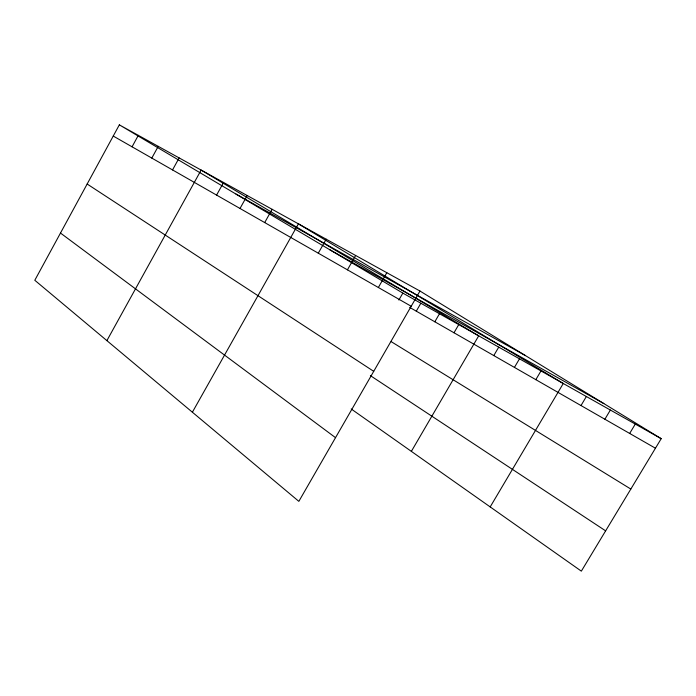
<?xml version="1.0" encoding="UTF-8"?>
<svg xmlns="http://www.w3.org/2000/svg" width="696" height="696" viewBox="0 0 696 696"><rect width="100%" height="100%" fill="white"/><g stroke="black" fill="none" stroke-linecap="round" stroke-linejoin="round"><path stroke-width="1.04" d="M119.338 124.854L34.8 280.27L298.845 501.355L419.966 291.032L119.338 124.854L402.845 293.103L661.2 438.68L581.343 571.146L351.193 408.97M132.066 146.812L138.321 135.346M151.806 158.088L158.236 146.351M172.538 169.928L179.15 157.914M106.888 340.631L201.135 170.068L478.691 335.846L411.362 451.365M216.587 195.089L223.59 182.474M240.007 208.469L247.219 195.541M264.697 222.572L272.127 209.305M192.383 412.215L298.41 223.842L563.264 383.496L490.193 506.914M318.29 253.187L326.198 239.198M347.435 269.839L355.621 255.458M378.354 287.5L386.819 272.71M398.869 300.028L402.845 293.103M416.295 311.164L420.854 303.256M434.826 321.787L439.481 313.748M454.001 332.775L458.742 324.606M493.795 355.578L498.736 347.139M514.44 367.41L519.477 358.823M535.833 379.668L540.975 370.942M581.003 405.55L586.371 396.52M604.876 419.236L610.366 410.04M629.671 433.443L635.291 424.082M236.005 194.088L525.489 355.613M329.826 249.768L603.832 403.567M113.248 136.059L411.197 306.257M409.692 307.38L655.449 448.215M419.966 291.032L661.2 438.68M391.204 341.658L630.828 489.062M87.157 184.022L373.717 371.333M370.385 375.631L605.633 530.857M60.482 233.047L335.524 437.662"/></g></svg>
